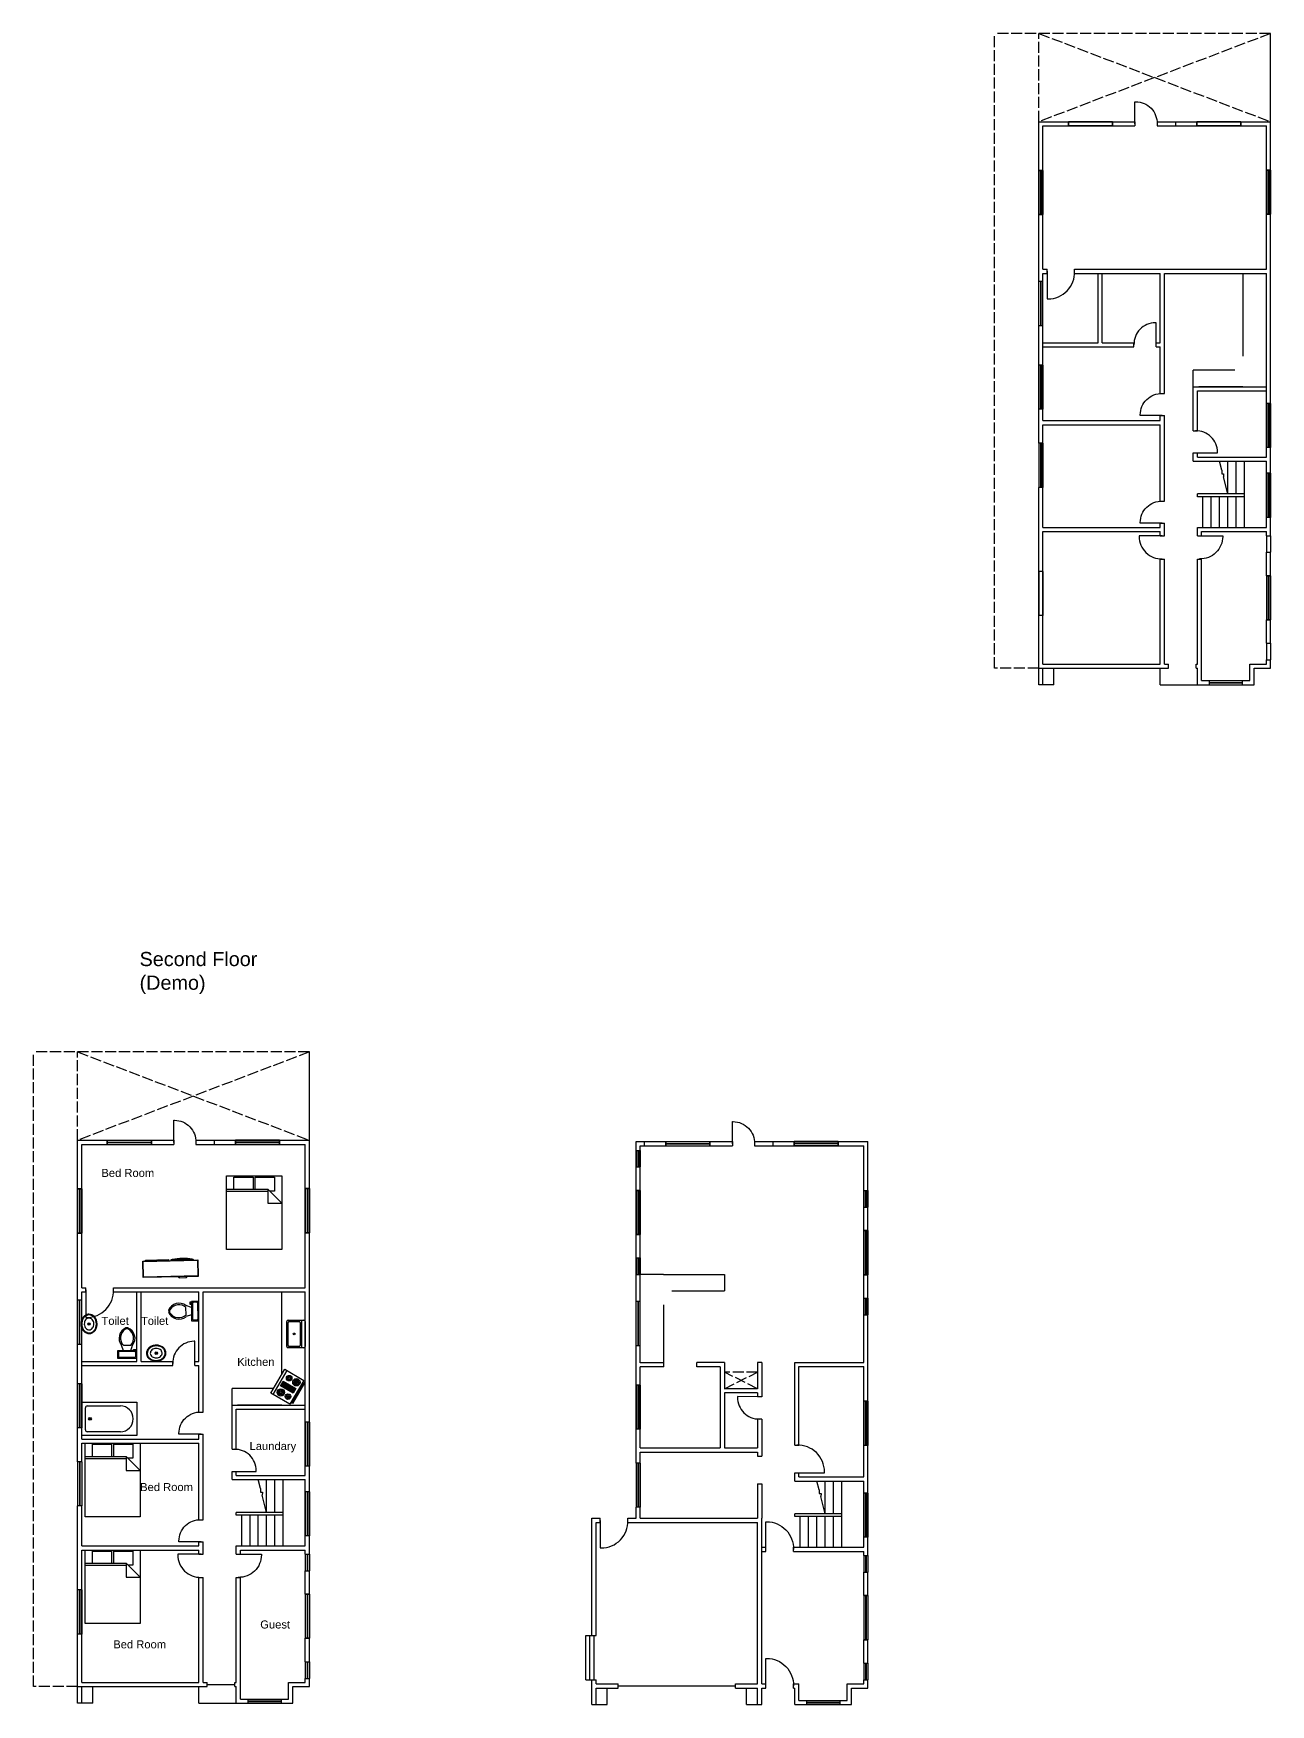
# Model space of a CAD drawing. Header units: inches. Extents: x 128 to 5112, y 389 to 3373.
# Drawn here: x 1335 to 2680, y 454 to 2271 of the extents above; entities that cross this region are included whole.
import ezdxf

# ---------------------------------------------------------------- set-up
doc = ezdxf.new("R2010")
doc.units = ezdxf.units.IN
doc.linetypes.add('ACAD_ISO02W100', pattern=[15, 12, -3])
for name, color, linetype in [('2d interior', 11, 'Continuous'), ('2d stair', 104, 'Continuous'), ('3d wall', 2, 'Continuous'), ('3d window', 150, 'Continuous'), ('door', 10, 'Continuous'), ('wall', 7, 'Continuous'), ('window', 200, 'Continuous')]:
    doc.layers.add(name, color=color, linetype=linetype)
doc.styles.get("Standard").update_dxf_attribs({"font": 'arial.ttf'})

# ---------------------------------------------------------------- blocks, each defined once
blk = doc.blocks.new('Toilet - top')
for p, q in [((-10, -8.5), (-8, -8.5)), ((-10, -9.5), (-10, -8.5)), ((-7, -9.5), (-10, -9.5)), ((-8, -8.5), (-8, -8)), ((-7, -8), (-7, -9.5)), ((-4, -8), (-6, -14)), ((4, -14), (-4, -14)), ((4, -8), (6, -14)), ((9.5, -6), (9.5, -2))]:
    blk.add_line(p, q)
blk.add_lwpolyline([(10.5, -8), (10.5, 0), (-10.5, 0), (-10.5, -8)], close=True)
for points in [[(-9.5, -2), (-9.5, -6)], [(8.5, -1), (-8.5, -1)], [(-8.5, -7), (8.5, -7)]]:
    blk.add_lwpolyline(points)
for centre, radius, start, end in [((-8.6, -1.9), 0.884, 81.8699, 188.1301), ((-8.6, -6.1), 0.884, 171.8699, 278.1301), ((3.5, -21.6), 12.2, 141.4691, 247.9714), ((4.2, -21.8), 11.3, 136.3677, 238.9468), ((-3.5, -21.6), 12.2, 292.0284, 38.5307), ((-4.2, -21.8), 11.3, 301.053, 43.6321), ((8.6, -1.9), 0.884, 351.8699, 98.1301), ((8.6, -6.1), 0.884, 261.8699, 8.1301), ((0, -27.9), 4, 245.7318, 294.2682), ((0, -29), 4, 254.8605, 285.1395)]:
    blk.add_arc(centre, radius, start, end)
blk = doc.blocks.new('*U33')
at = {"layer": 'door'}
blk.add_lwpolyline([(0, 0), (0, 24), (0.8, 24, -0.424176), (24, 0, 1.034483)], format="xyb", dxfattribs=at)
blk = doc.blocks.new('*U34')
at = {"layer": 'door'}
blk.add_lwpolyline([(0, 0), (0, 24), (0.8, 24, -0.424176), (24, 0, 1.034483)], format="xyb", dxfattribs=at)
blk = doc.blocks.new('*U35')
at = {"layer": 'door'}
blk.add_lwpolyline([(0, 0), (0, 25.2), (-0.8, 25.2, 0.424176), (-25.2, 0, -1.034483)], format="xyb", dxfattribs=at)
blk = doc.blocks.new('*U36')
at = {"layer": 'door'}
blk.add_lwpolyline([(0, 0), (0, 24), (0.8, 24, -0.424176), (24, 0, 1.034483)], format="xyb", dxfattribs=at)
blk = doc.blocks.new('d door')
at = {"layer": 'door'}
blk.add_lwpolyline([(0, 0), (0, 30), (1, 30, -0.424176), (30, 0, 1.034483)], format="xyb", dxfattribs=at)
blk = doc.blocks.new('*U32')
at = {"layer": 'door'}
blk.add_lwpolyline([(0, 0), (0.4, 24), (1.2, 24, -0.424176), (24, -0.4, 1.034483)], format="xyb", dxfattribs=at)
blk = doc.blocks.new('*U37')
at = {"layer": 'door'}
blk.add_lwpolyline([(0, 0), (0, 24), (-0.8, 24, 0.424176), (-24, 0, -1.034483)], format="xyb", dxfattribs=at)
blk = doc.blocks.new('*U38')
at = {"layer": 'door'}
blk.add_lwpolyline([(0, 0), (0, 30), (-1, 30, 0.424176), (-30, 0, -1.034483)], format="xyb", dxfattribs=at)
blk = doc.blocks.new('Bath Tub - 26 x 60 in.')
for p, q in [((8, -18), (10, -18)), ((9, -17), (9, -19))]:
    blk.add_line(p, q)
blk.add_lwpolyline([(0, -36), (0, 0), (60, 0), (60, -36)], close=True)
for points in [[(4, -30), (4, -6)], [(6, -4), (42, -4)], [(42, -32), (6, -32)]]:
    blk.add_lwpolyline(points)
for radius in [1.5, 1]:
    blk.add_circle((9, -18), radius)
for centre, radius, start, end in [((5.75, -5.75), 1.77, 81.8699, 188.1301), ((42, -18), 14, 270, 90), ((5.75, -30.25), 1.77, 171.8699, 278.1301)]:
    blk.add_arc(centre, radius, start, end)
blk = doc.blocks.new('Sink - Oval top')
for p, q in [((-1, 0), (1, 0)), ((0, 1), (0, -1))]:
    blk.add_line(p, q)
at = {"linetype": 'Continuous'}
for points in [[(-12.2, 0.4, 0.117634), (-11.5, -3.4, 0.104469), (-8.9, -6.8, 0.090016), (-5.1, -9.1, 0.08192), (-0.3, -10, 0.08192), (4.5, -9.4, 0.090016), (8.4, -7.4, 0.104469), (11.2, -4.1, 0.117634), (12.2, -0.4, 0.117634), (11.5, 3.4, 0.104469), (8.9, 6.8, 0.090016), (5.1, 9.1, 0.08192), (0.3, 10, 0.08192), (-4.5, 9.4, 0.090016), (-8.4, 7.4, 0.104469), (-11.2, 4.1, 0.117634)], [(-11.3, 0.2, 0.118622), (-10.5, -3.3, 0.104678), (-8.1, -6.4, 0.089562), (-4.5, -8.4, 0.081185), (-0.1, -9.2, 0.081185), (4.3, -8.5, 0.089562), (7.9, -6.6, 0.104678), (10.4, -3.5, 0.118622), (11.3, -0.2, 0.118622), (10.5, 3.3, 0.104678), (8.1, 6.4, 0.089562), (4.5, 8.4, 0.081185), (0.1, 9.2, 0.081185), (-4.3, 8.5, 0.089562), (-7.9, 6.6, 0.104678), (-10.4, 3.5, 0.118622)], [(-7.4, 0.1, 0.118283), (-6.9, -2.2, 0.104607), (-5.3, -4.2, 0.089718), (-3, -5.5, 0.081436), (-0.1, -6, 0.081436), (2.8, -5.6, 0.089718), (5.2, -4.3, 0.104607), (6.9, -2.3, 0.118283), (7.4, -0.1, 0.118283), (6.9, 2.2, 0.104607), (5.3, 4.2, 0.089718), (3, 5.5, 0.081436), (0.1, 6, 0.081436), (-2.8, 5.6, 0.089718), (-5.2, 4.3, 0.104607), (-6.9, 2.3, 0.118283)]]:
    blk.add_lwpolyline(points, format="xyb", close=True, dxfattribs=at)
for radius in [1.5, 1]:
    blk.add_circle((0, 0), radius)
blk = doc.blocks.new('Bed - Queen')
at = {"linetype": 'Continuous'}
for p, q in [((0, -80.00003), (0, 0)), ((0, 0), (59.99999, 0)), ((59.99999, 0), (59.99999, -80.00003)), ((0, -14.4), (44.8, -14.4)), ((44.8, -16.8), (0, -16.8)), ((7.99999, -1.2), (28.79998, -1.2)), ((7.99999, -14.4), (7.99999, -1.2)), ((28.79998, -1.2), (28.79998, -14.4)), ((31.19999, -1.2), (51.99999, -1.2)), ((31.19999, -14.4), (31.19999, -1.2)), ((59.99999, -29.6), (44.8, -14.4)), ((44.8, -14.4), (44.8, -29.6)), ((51.99999, -16.4), (46.79936, -16.4)), ((51.99999, -1.2), (51.99999, -16.4)), ((44.8, -29.6), (59.99999, -29.6)), ((59.99999, -80.00003), (0, -80.00003))]:
    blk.add_line(p, q, dxfattribs=at)
blk = doc.blocks.new('Entertainment Center')
at = {"linetype": 'Continuous'}
for p, q in [((-4, 0), (-5, -1)), ((4, 0), (-4, 0)), ((5, -1), (4, 0)), ((-17, -19), (-17, -1)), ((-17, -1), (43, -1)), ((-16.5, -18.5), (-16.5, -1.5)), ((-16.5, -1.5), (42.5, -1.5)), ((42.5, -1.5), (42.5, -18.5)), ((43, -1), (43, -19)), ((43, -19), (-17, -19)), ((42.5, -18.5), (-16.5, -18.5)), ((-12, -20), (-12, -19)), ((12, -20), (-12, -20)), ((12, -19), (12, -20)), ((15, -20), (15, -19)), ((27, -20), (15, -20)), ((27, -19), (27, -20)), ((28, -20), (28, -19)), ((40, -20), (28, -20)), ((40, -19), (40, -20))]:
    blk.add_line(p, q, dxfattribs=at)
blk.add_arc((0, 40), 61, 259.6111, 280.3889, dxfattribs=at)
blk = doc.blocks.new('Range-Oven - 30 in top')
for p, q in [((0, -3), (30, -3)), ((12, -6), (18, -6)), ((13, -20), (13, -6)), ((14, -6), (14, -20)), ((15, -20), (15, -6)), ((16, -6), (16, -20)), ((17, -20), (17, -6)), ((6, -24), (6, -25)), ((8, -25), (8, -24)), ((18, -20), (12, -20)), ((22, -25), (22, -24)), ((24, -24), (24, -25))]:
    blk.add_line(p, q)
for points in [[(0, -24), (0, 0), (30, 0), (30, -24)], [(12, -21), (12, -5), (18, -5), (18, -21)], [(2, -26), (2, -25), (28, -25), (28, -26)]]:
    blk.add_lwpolyline(points, close=True)
for centre, radius in [((6, -9), 4), ((6, -9), 3), ((6, -18), 3), ((6, -9), 2), ((6, -18), 2), ((6, -9), 1), ((6, -18), 1), ((24, -18), 4), ((24, -9), 3), ((24, -18), 3), ((24, -9), 2), ((24, -18), 2), ((24, -9), 1), ((24, -18), 1)]:
    blk.add_circle(centre, radius)
blk = doc.blocks.new('Sink-single - 30 in top')
blk.add_line((-15, -3.999996), (15, -3.999996))
for points in [[(-13.5, 0), (13.5, 0)], [(-15, -18.499996), (-15, -1.5)], [(-13.5, -17.499996), (-13.5, -6.499996)], [(-12.5, -5.499996), (12.5, -5.499996)], [(13.5, -6.499996), (13.5, -17.499996)], [(15, -1.5), (15, -18.499996)], [(13.5, -19.999996), (-13.5, -19.999996)], [(12.5, -18.499996), (-12.5, -18.499996)]]:
    blk.add_lwpolyline(points)
for radius in [1, 0.5]:
    blk.add_circle((0, -11.999996), radius)
for centre, radius, start, end in [((-13.5, -1.5), 1.5, 90, 180), ((-12.5, -6.499996), 1, 90, 180), ((-12.5, -17.499996), 1, 180, 270), ((12.5, -6.499996), 1, 0, 90), ((12.5, -17.499996), 1, 270, 0), ((13.5, -1.5), 1.5, 0, 90), ((-13.5, -18.499996), 1.5, 180, 270), ((13.5, -18.499996), 1.5, 270, 0)]:
    blk.add_arc(centre, radius, start, end)

msp = doc.modelspace()

# ---------------------------------------------------------------- linework, layer by layer
at = {"layer": '2d stair'}
for p, q in [((2626.7, 1795.9), (2624.3, 1805.5)), ((2633.3, 1769.9), (2633.3, 1805.5)), ((2642.3, 1769.9), (2642.3, 1805.5)), ((2651.3, 1769.9), (2651.3, 1805.5)), ((2626.7, 1795.9), (2626.8, 1791.8)), ((2626.8, 1791.8), (2628.8, 1791.8)), ((2628.8, 1791.8), (2628.6, 1788.6)), ((2633.3, 1769.9), (2628.6, 1788.6)), ((2651.3, 1769.9), (2600.3, 1769.9)), ((2600.3, 1766.9), (2600.3, 1769.9)), ((2651.3, 1766.9), (2600.3, 1766.9)), ((2606.3, 1733.5), (2606.3, 1766.9)), ((2615.3, 1733.5), (2615.3, 1766.9)), ((2624.3, 1733.5), (2624.3, 1766.9)), ((2633.3, 1733.5), (2633.3, 1766.9)), ((2642.3, 1733.5), (2642.3, 1766.9)), ((2651.3, 1766.9), (2651.3, 1769.9)), ((2651.3, 1733.5), (2651.3, 1766.9)), ((1581.6, 688.6), (1579.2, 698.3)), ((1588.2, 662.6), (1588.2, 698.3)), ((1597.2, 662.6), (1597.2, 698.3)), ((1606.2, 662.6), (1606.2, 698.3)), ((2189, 687.1), (2186.5, 696.8)), ((2195.5, 661.1), (2195.5, 696.8)), ((2204.5, 661.1), (2204.5, 696.8)), ((2213.5, 661.1), (2213.5, 696.8)), ((1581.6, 688.6), (1581.6, 684.6)), ((1581.6, 684.6), (1583.7, 684.6)), ((1583.7, 684.6), (1583.4, 681.4)), ((1588.2, 662.6), (1583.4, 681.4)), ((2189, 687.1), (2189, 683.1)), ((2189, 683.1), (2191, 683.1)), ((2191, 683.1), (2190.8, 679.9)), ((2195.5, 661.1), (2190.8, 679.9)), ((1606.2, 662.6), (1555.2, 662.6)), ((1555.2, 659.6), (1555.2, 662.6)), ((1606.2, 659.6), (1555.2, 659.6)), ((1561.2, 626.3), (1561.2, 659.6)), ((1570.2, 626.3), (1570.2, 659.6)), ((1579.2, 626.3), (1579.2, 659.6)), ((1588.2, 626.3), (1588.2, 659.6)), ((1597.2, 626.3), (1597.2, 659.6)), ((1606.2, 659.6), (1606.2, 662.6)), ((1606.2, 626.3), (1606.2, 659.6)), ((2213.5, 661.1), (2162.5, 661.1)), ((2162.5, 658.1), (2162.5, 661.1)), ((2213.5, 658.1), (2162.5, 658.1)), ((2168.5, 624.8), (2168.5, 658.1)), ((2177.5, 624.8), (2177.5, 658.1)), ((2186.5, 624.8), (2186.5, 658.1)), ((2195.5, 624.8), (2195.5, 658.1)), ((2204.5, 624.8), (2204.5, 658.1)), ((2213.5, 658.1), (2213.5, 661.1)), ((2213.5, 624.8), (2213.5, 658.1))]:
    msp.add_line(p, q, dxfattribs=at)
at = {"layer": '3d wall', "extrusion": (-1, 7.43051e-16, 0), "elevation": -2432.3}
msp.add_lwpolyline([(-1777, 0), (-1825, 0), (-1825, 0), (-1777, 0)], close=True, dxfattribs=at)
at = {"layer": '3d window'}
for p, q in [((2460.1, 2170, 24), (2460.1, 2174.5, 24)), ((2460.1, 2174.5, 24), (2460.1, 2170, 24)), ((2460.1, 2174.5, 24), (2508.1, 2174.5, 24)), ((2460.1, 2170, 24), (2460.1, 2174.5, 24)), ((2460.1, 2170, 24), (2460.1, 2174.5, 24)), ((2460.1, 2170, 24), (2460.1, 2174.5, 24)), ((2460.1, 2174.5, 24), (2460.1, 2170, 24)), ((2508.1, 2174.5, 24), (2460.1, 2174.5, 24)), ((2460.1, 2170, 24), (2508.1, 2170, 24)), ((2508.1, 2170, 24), (2460.1, 2170, 24)), ((2508.1, 2170, 24), (2508.1, 2174.5, 24)), ((2508.1, 2170, 24), (2508.1, 2174.5, 24)), ((2508.1, 2170, 24), (2508.1, 2174.5, 24)), ((2508.1, 2174.5, 24), (2508.1, 2170, 24)), ((2508.1, 2170, 24), (2508.1, 2174.5, 24)), ((2508.1, 2174.5, 24), (2508.1, 2170, 24)), ((2599.6, 2170, 24), (2599.6, 2174.5, 24)), ((2599.6, 2170, 24), (2599.6, 2174.5, 24)), ((2599.6, 2170, 24), (2599.6, 2174.5, 24)), ((2599.6, 2174.5, 24), (2599.6, 2170, 24)), ((2647.6, 2174.5, 24), (2599.6, 2174.5, 24)), ((2647.6, 2170, 24), (2599.6, 2170, 24)), ((2647.6, 2170, 24), (2647.6, 2174.5, 24)), ((2647.6, 2174.5, 24), (2647.6, 2170, 24)), ((2432.3, 1685.6, 24), (2427.8, 1685.6, 24)), ((2427.8, 1685.6, 24), (2427.8, 1637.6, 24)), ((2432.3, 1685.6, 24), (2432.3, 1637.6, 24)), ((2432.3, 1637.6, 24), (2427.8, 1637.6, 24))]:
    msp.add_line(p, q, dxfattribs=at)
at = {"layer": 'door'}
for p, q in [((1935.3, 480.8), (1935.3, 528.8)), ((1935.3, 528.8), (1944.3, 528.8)), ((1939.8, 480.8), (1939.8, 528.8)), ((1944.3, 480.8), (1944.3, 528.8)), ((1935.3, 480.8), (1944.3, 480.8))]:
    msp.add_line(p, q, dxfattribs=at)
at = {"layer": 'wall', "linetype": 'ACAD_ISO02W100'}
for p, q in [((2379.8, 1580.5), (2379.8, 2270.5)), ((2679.8, 2270.5), (2379.8, 2270.5)), ((2427.8, 2174.5), (2427.8, 2270.5)), ((2427.8, 2270.5), (2679.8, 2174.5)), ((2679.8, 2270.5), (2427.8, 2174.5)), ((2427.8, 1580.5), (2379.8, 1580.5)), ((1334.7, 473.3), (1334.7, 1163.3)), ((1634.7, 1163.3), (1334.7, 1163.3)), ((1382.7, 1067.3), (1382.7, 1163.3)), ((1382.7, 1163.3), (1634.7, 1067.3)), ((1634.7, 1163.3), (1382.7, 1067.3)), ((2122, 815.2), (2086, 815.1)), ((2086, 797.1), (2122, 815.2)), ((2122.1, 797.2), (2086, 815.1)), ((1382.7, 473.3), (1334.7, 473.3))]:
    msp.add_line(p, q, dxfattribs=at)
at = {"layer": 'wall'}
for p, q in [((2679.8, 2174.5), (2679.8, 2270.5)), ((2427.8, 1825), (2427.8, 2174.5)), ((2427.8, 2174.5), (2532.4, 2174.5)), ((2432.3, 2014.2), (2432.3, 2170)), ((2432.3, 2170), (2508.1, 2170)), ((2508.1, 2170), (2532.4, 2170)), ((2532.4, 2174.5), (2532.4, 2170)), ((2556.4, 2174.5), (2679.8, 2174.5)), ((2556.4, 2174.5), (2556.4, 2170)), ((2556.4, 2170), (2675.3, 2170)), ((2576.3, 2174.5), (2576.3, 2170)), ((2675.3, 2014.2), (2675.3, 2170)), ((2679.8, 1724.5), (2679.8, 2174.5)), ((2427.8, 2121.6), (2427.8, 2147.1)), ((2432.3, 2121.6), (2432.3, 2147.1)), ((2675.3, 2077.8), (2675.3, 2103.3)), ((2679.8, 2077.8), (2679.8, 2103.3)), ((2427.8, 2048.1), (2427.8, 2073.6)), ((2432.3, 2048.1), (2432.3, 2073.6)), ((2675.3, 2014.2), (2675.3, 2029.8)), ((2679.8, 2004.3), (2679.8, 2029.8)), ((2432.3, 2014.2), (2436.8, 2014.2)), ((2432.3, 1909.9), (2432.3, 2009.7)), ((2432.3, 2009.7), (2436.8, 2009.7)), ((2436.8, 2009.7), (2436.8, 2014.2)), ((2466.8, 2009.7), (2466.8, 2014.2)), ((2466.8, 2014.2), (2675.3, 2014.2)), ((2466.8, 2009.7), (2559.8, 2009.7)), ((2492.3, 1934.2), (2492.3, 2009.7)), ((2496.8, 1934.2), (2496.8, 2009.7)), ((2559.8, 1934.2), (2559.8, 2009.7)), ((2564.3, 1879.1), (2564.3, 2009.7)), ((2564.3, 2009.7), (2675.3, 2009.7)), ((2649.5, 2009.7), (2649.5, 1919.6)), ((2675.3, 1934.5), (2675.3, 2009.7)), ((2675.3, 2004.3), (2675.3, 2009.7)), ((2675.3, 1810), (2675.3, 1986.3)), ((2432.3, 1934.2), (2492.3, 1934.2)), ((2432.3, 1849.7), (2432.3, 1929.7)), ((2432.3, 1929.7), (2531.3, 1929.7)), ((2496.8, 1934.2), (2531.3, 1934.2)), ((2531.3, 1929.7), (2531.3, 1934.2)), ((2555.3, 1929.7), (2555.3, 1934.2)), ((2555.3, 1934.2), (2559.8, 1934.2)), ((2555.3, 1929.7), (2559.8, 1929.7)), ((2559.8, 1879.1), (2559.8, 1929.7)), ((2595.8, 1838.5), (2595.8, 1904.5)), ((2601.8, 1904.5), (2595.8, 1904.5)), ((2640.8, 1904.5), (2601.8, 1904.5)), ((2559.8, 1879.1), (2564.3, 1879.1)), ((2595.8, 1886.5), (2675.3, 1886.5)), ((2600.3, 1882), (2675.3, 1882)), ((2600.3, 1838.5), (2600.3, 1882)), ((2649.8, 1886.5), (2601.8, 1886.5)), ((2649.8, 1886.5), (2675.3, 1886.6)), ((2432.3, 1849.7), (2432.3, 1861.9)), ((2559.8, 1849.7), (2559.8, 1855.1)), ((2559.8, 1855.1), (2564.3, 1855.1)), ((2564.3, 1762), (2564.3, 1855.1)), ((2432.3, 1849.7), (2559.8, 1849.7)), ((2432.3, 1825), (2432.3, 1845.2)), ((2432.3, 1841.5), (2432.3, 1845.2)), ((2432.3, 1845.2), (2559.8, 1845.2)), ((2559.8, 1762), (2559.8, 1845.2)), ((2595.8, 1838.5), (2600.3, 1838.5)), ((2595.8, 1805.5), (2595.8, 1814.5)), ((2595.8, 1814.5), (2600.3, 1814.5)), ((2595.8, 1805.5), (2675.3, 1805.5)), ((2600.3, 1810), (2600.3, 1814.5)), ((2600.3, 1810), (2675.3, 1810)), ((2675.3, 1733.5), (2675.3, 1805.5)), ((2427.8, 1580.5), (2427.8, 1777)), ((2432.3, 1733.5), (2432.3, 1777)), ((2559.8, 1762), (2564.3, 1762)), ((2432.3, 1733.5), (2559.8, 1733.5)), ((2432.3, 1585), (2432.3, 1729)), ((2432.3, 1729), (2559.8, 1729)), ((2559.8, 1733.5), (2559.8, 1738)), ((2559.8, 1738), (2564.3, 1738)), ((2559.8, 1724.5), (2559.8, 1729)), ((2564.3, 1724.5), (2564.3, 1738)), ((2600.3, 1733.5), (2675.3, 1733.5)), ((2600.3, 1724.5), (2600.3, 1733.5)), ((2604.8, 1729), (2675.3, 1729)), ((2604.8, 1724.5), (2604.8, 1729)), ((2675.3, 1724.5), (2675.3, 1729)), ((2559.8, 1724.5), (2564.3, 1724.5)), ((2600.3, 1724.5), (2604.8, 1724.5)), ((2675.3, 1724.5, 24), (2679.8, 1724.5, 24)), ((2675.3, 1724.5, 24), (2679.8, 1724.5, 24)), ((2559.8, 1585), (2559.8, 1699)), ((2559.8, 1699), (2564.3, 1699)), ((2564.3, 1585), (2564.3, 1699)), ((2600.3, 1699), (2604.8, 1699)), ((2600.3, 1585), (2600.3, 1699)), ((2604.8, 1567), (2604.8, 1699.4)), ((2675.3, 1706.5, 24), (2679.8, 1706.5, 24)), ((2675.3, 1681), (2675.3, 1706.5)), ((2675.3, 1706.5, 24), (2679.8, 1706.5, 24)), ((2679.8, 1681), (2679.8, 1706.5)), ((2675.3, 1607.5), (2675.3, 1633)), ((2679.8, 1607.5), (2679.8, 1633)), ((2675.3, 1607.5, 24), (2679.8, 1607.5, 24)), ((2432.3, 1585), (2559.8, 1585)), ((2564.3, 1585), (2568.8, 1585)), ((2568.8, 1580.5, 24), (2568.8, 1585, 24)), ((2598.8, 1580.5, 24), (2598.8, 1585, 24)), ((2598.8, 1585), (2600.3, 1585)), ((2657.3, 1585), (2675.3, 1585)), ((2657.3, 1567), (2657.3, 1585)), ((2675.3, 1585), (2675.3, 1589.5)), ((2675.3, 1589.5, 24), (2679.8, 1589.5, 24)), ((2679.8, 1580.5), (2679.8, 1589.5)), ((2427.8, 1580.5), (2564.3, 1580.5)), ((2427.8, 1562.5), (2427.8, 1580.5)), ((2444.3, 1562.5), (2427.8, 1562.5)), ((2432.3, 1562.5), (2432.3, 1580.5)), ((2444.3, 1562.5), (2444.3, 1580.5)), ((2559.8, 1562.5), (2559.8, 1580.5)), ((2559.8, 1562.5), (2564.3, 1562.5)), ((2564.3, 1580.5), (2568.8, 1580.5)), ((2564.3, 1562.5), (2613.1, 1562.5)), ((2598.8, 1580.5), (2600.3, 1580.5)), ((2600.3, 1562.5), (2600.3, 1580.5)), ((2604.8, 1567), (2613.1, 1567)), ((2649.1, 1567), (2657.3, 1567)), ((2649.1, 1562.5), (2661.8, 1562.5)), ((2661.8, 1580.5), (2679.8, 1580.5)), ((2661.8, 1562.5), (2661.8, 1580.5)), ((1634.7, 1067.3), (1634.7, 1163.3)), ((1382.7, 717.8), (1382.7, 1067.3)), ((1382.7, 1067.3), (1487.3, 1067.3)), ((1387.2, 1062.8), (1462.9, 1062.8)), ((1387.2, 906.9), (1387.2, 1062.8)), ((1462.9, 1062.8), (1487.3, 1062.8)), ((1487.3, 1067.3), (1487.3, 1062.8)), ((1511.3, 1067.3), (1634.7, 1067.3)), ((1511.3, 1067.3), (1511.3, 1062.8)), ((1511.3, 1062.8), (1630.2, 1062.8)), ((1531.2, 1067.3), (1531.2, 1062.8)), ((1630.2, 906.9), (1630.2, 1062.8)), ((1634.7, 617.3), (1634.7, 1067.3)), ((1990, 716.3), (1990, 1065.8)), ((1990, 1065.8), (2094.6, 1065.8)), ((1990, 1056.3), (1994.5, 1056.3)), ((1990, 1056.3), (1994.5, 1056.3)), ((1994.5, 825.3), (1994.5, 1061.3)), ((1994.5, 1061.3), (2070.3, 1061.3)), ((1999, 1061.3), (1999, 1065.8)), ((2070.3, 1061.3), (2094.6, 1061.3)), ((2094.6, 1065.8), (2094.6, 1061.3)), ((2118.6, 1065.8), (2242, 1065.8)), ((2118.6, 1065.8), (2118.6, 1061.3)), ((2118.6, 1061.3), (2237.5, 1061.3)), ((2138.5, 1065.8), (2138.5, 1061.3)), ((2237.5, 825.8), (2237.5, 1061.3)), ((2242, 615.8), (2242, 1065.8)), ((1382.7, 1014.3), (1382.7, 1039.8)), ((1387.2, 1014.3), (1387.2, 1039.8)), ((1990, 1038.3), (1994.5, 1038.3)), ((1990, 1012.8), (1990, 1038.3)), ((1990, 1038.3), (1994.5, 1038.3)), ((1994.5, 1012.8), (1994.5, 1038.3)), ((2237.5, 1012.6), (2242, 1012.6)), ((2237.5, 1012.6), (2242, 1012.6)), ((1630.2, 970.5), (1630.2, 996)), ((1634.7, 970.5), (1634.7, 996)), ((2237.5, 994.6), (2242, 994.6)), ((2237.5, 969.1), (2237.5, 994.6)), ((2237.5, 994.6), (2242, 994.6)), ((2242, 969.1), (2242, 994.6)), ((1382.7, 940.8), (1382.7, 966.3)), ((1387.2, 940.8), (1387.2, 966.3)), ((1990, 939.3), (1990, 964.8)), ((1994.5, 939.3), (1994.5, 964.8)), ((1990, 939.3), (1994.5, 939.3)), ((1630.2, 906.9), (1630.2, 922.5)), ((1634.7, 897), (1634.7, 922.5)), ((1990, 921.3), (1994.5, 921.3)), ((2019.7, 921.4), (1994.2, 921.3)), ((2019.7, 921.4), (2067.7, 921.4)), ((2067.7, 921.4), (2086, 921.4)), ((2086, 921.4), (2086, 903.4)), ((2237.5, 895.6), (2237.5, 921.1)), ((2242, 895.6), (2242, 921.1)), ((1387.2, 906.9), (1391.7, 906.9)), ((1387.2, 802.6), (1387.2, 902.4)), ((1387.2, 902.4), (1391.7, 902.4)), ((1391.7, 902.4), (1391.7, 906.9)), ((1421.7, 902.4), (1421.7, 906.9)), ((1421.7, 906.9), (1630.2, 906.9)), ((1421.7, 902.4), (1514.7, 902.4)), ((1447.2, 826.9), (1447.2, 902.4)), ((1451.7, 826.9), (1451.7, 902.4)), ((1514.7, 826.9), (1514.7, 902.4)), ((1519.2, 902.4), (1630.2, 902.4)), ((1519.2, 771.8), (1519.2, 902.4)), ((1604.4, 902.4), (1604.4, 812.3)), ((1630.2, 827.3), (1630.2, 902.4)), ((1630.2, 897), (1630.2, 902.4)), ((2028.8, 903.4), (2067.7, 903.4)), ((2067.7, 903.4), (2086, 903.4)), ((2237.5, 895.6), (2242, 895.6)), ((1630.2, 702.8), (1630.2, 879)), ((2020, 820.9), (2020, 888.3)), ((2237.5, 877.6), (2242, 877.6)), ((1387.2, 826.9), (1447.2, 826.9)), ((1387.2, 742.4), (1387.2, 822.4)), ((1387.2, 822.4), (1486.2, 822.4)), ((1451.7, 826.9), (1486.2, 826.9)), ((1486.2, 822.4), (1486.2, 826.9)), ((1510.2, 822.4), (1510.2, 826.9)), ((1510.2, 826.9), (1514.7, 826.9)), ((1510.2, 822.4), (1514.7, 822.4)), ((1514.7, 771.8), (1514.7, 822.4)), ((2020, 825.4), (1994.5, 825.3)), ((1994.5, 732.8), (1994.5, 820.9)), ((2020, 820.9), (1994.5, 820.9)), ((2086, 825.6), (2056, 825.5)), ((2056, 820.9), (2056, 825.5)), ((2081.5, 821), (2056, 821)), ((2081.5, 821), (2081.5, 732.8)), ((2086, 825.6), (2086, 797.1)), ((2126.5, 825.7), (2122, 825.7)), ((2122, 825.7), (2122, 825.7)), ((2122, 825.7), (2122, 797.2)), ((2126.5, 825.7), (2126.5, 788.2)), ((2162.5, 735.8), (2162.5, 825.8)), ((2162.5, 825.8), (2237.5, 825.8)), ((2162.5, 821.3), (2162.5, 821.3)), ((2167, 735.8), (2167, 821.3)), ((2167, 821.3), (2237.5, 821.3)), ((2237.5, 701.3), (2237.5, 821.3)), ((1550.7, 731.3), (1550.7, 797.3)), ((1556.7, 797.3), (1550.7, 797.3)), ((1595.7, 797.3), (1556.7, 797.3)), ((2122.1, 797.2), (2086, 797.1)), ((2122.1, 792.7), (2086, 792.6)), ((2086, 792.6), (2086, 732.8)), ((2122, 792.7), (2122, 788.2)), ((2126.5, 788.2), (2122, 788.2)), ((1514.7, 771.8), (1519.2, 771.8)), ((1550.7, 779.3), (1630.2, 779.3)), ((1555.2, 774.8), (1630.2, 774.8)), ((1555.2, 731.3), (1555.2, 774.8)), ((1604.7, 779.3), (1556.7, 779.3)), ((1604.7, 779.3), (1630.2, 779.3)), ((2126.5, 764.2), (2122, 764.2)), ((2122, 764.2), (2122, 732.8)), ((2126.5, 764.2), (2126.5, 723.8)), ((1387.2, 742.4), (1387.2, 754.6)), ((1514.7, 742.4), (1514.7, 747.8)), ((1514.7, 747.8), (1519.2, 747.8)), ((1519.2, 654.8), (1519.2, 747.8)), ((1387.2, 742.4), (1514.7, 742.4)), ((1387.2, 717.8), (1387.2, 737.9)), ((1387.2, 734.3), (1387.2, 737.9)), ((1387.2, 737.9), (1514.7, 737.9)), ((1514.7, 654.8), (1514.7, 737.9)), ((1550.7, 731.3), (1555.2, 731.3)), ((1994.5, 732.8), (2081.5, 732.8)), ((1994.5, 716.3), (1994.5, 728.3)), ((1994.5, 728.3), (2122, 728.3)), ((2086, 732.8), (2122, 732.8)), ((2122, 728.3), (2122, 723.8)), ((2122, 728.3), (2122, 723.8)), ((2162.5, 735.8), (2167, 735.8)), ((2122, 723.8), (2126.5, 723.8)), ((1550.7, 698.3), (1550.7, 707.3)), ((1550.7, 707.3), (1555.2, 707.3)), ((1550.7, 698.3), (1630.2, 698.3)), ((1555.2, 702.8), (1555.2, 707.3)), ((1555.2, 702.8), (1630.2, 702.8)), ((1630.2, 626.3), (1630.2, 698.3)), ((2122, 693.8), (2126.5, 693.8)), ((2122, 693.8), (2122, 656.3)), ((2122, 693.8), (2122, 656.3)), ((2126.5, 693.8), (2126.5, 656.3)), ((2162.5, 696.8), (2162.5, 705.8)), ((2162.5, 705.8), (2167, 705.8)), ((2162.5, 696.8), (2237.5, 696.8)), ((2167, 701.3), (2167, 705.8)), ((2167, 701.3), (2237.5, 701.3)), ((2237.5, 624.8), (2237.5, 696.8)), ((1382.7, 473.3), (1382.7, 669.8)), ((1387.2, 626.3), (1387.2, 669.8)), ((1514.7, 654.8), (1519.2, 654.8)), ((1942, 528.8), (1942, 656.3)), ((1942, 656.3), (1951, 656.3)), ((1951, 651.8), (1951, 656.3)), ((1981, 651.8), (1981, 656.3)), ((1981, 656.3), (1990, 656.3)), ((1990, 656.3), (1990, 668.3)), ((1994.5, 656.3), (1994.5, 668.3)), ((1994.5, 656.3), (2122, 656.3)), ((2126.5, 476.3), (2126.5, 656.3)), ((1946.5, 528.8), (1946.5, 651.8)), ((1946.5, 651.8), (1951, 651.8)), ((1981, 651.8), (2122, 651.8)), ((2122, 476.3), (2122, 651.8)), ((1387.2, 626.3), (1514.7, 626.3)), ((1387.2, 477.8), (1387.2, 621.8)), ((1387.2, 621.8), (1514.7, 621.8)), ((1514.7, 626.3), (1514.7, 630.8)), ((1514.7, 630.8), (1519.2, 630.8)), ((1514.7, 617.3), (1514.7, 621.8)), ((1519.2, 617.3), (1519.2, 630.8)), ((1555.2, 626.3), (1630.2, 626.3)), ((1555.2, 617.3), (1555.2, 626.3)), ((1559.7, 621.8), (1630.2, 621.8)), ((1559.7, 617.3), (1559.7, 621.8)), ((1630.2, 617.3), (1630.2, 621.8)), ((2126.5, 624.8), (2131, 624.8)), ((2126.5, 620.3), (2131, 620.3)), ((2131, 620.3), (2131, 624.8)), ((2161, 620.3), (2161, 624.8)), ((2161, 624.8), (2237.5, 624.8)), ((2161, 620.3), (2237.5, 620.3)), ((2237.5, 615.8), (2237.5, 620.3)), ((1514.7, 617.3), (1519.2, 617.3)), ((1555.2, 617.3), (1559.7, 617.3)), ((1630.2, 617.3), (1634.7, 617.3)), ((1630.2, 617.3), (1634.7, 617.3)), ((2237.5, 615.8), (2242, 615.8)), ((2237.5, 615.8), (2242, 615.8)), ((1514.7, 477.8), (1514.7, 591.8)), ((1514.7, 591.8), (1519.2, 591.8)), ((1519.2, 477.8), (1519.2, 591.8)), ((1555.2, 477.8), (1555.2, 591.8)), ((1555.2, 591.8), (1559.7, 591.8)), ((1559.7, 459.8), (1559.7, 592.1)), ((1630.2, 599.3), (1634.7, 599.3)), ((1630.2, 573.8), (1630.2, 599.3)), ((1630.2, 599.3), (1634.7, 599.3)), ((1634.7, 573.8), (1634.7, 599.3)), ((2237.5, 597.8), (2242, 597.8)), ((2237.5, 572.3), (2237.5, 597.8)), ((2237.5, 597.8), (2242, 597.8)), ((2242, 572.3), (2242, 597.8)), ((1942, 528.8), (1946.5, 528.8)), ((1630.2, 500.3), (1630.2, 525.8)), ((1634.7, 500.3), (1634.7, 525.8)), ((2237.5, 498.8), (2237.5, 524.3)), ((2242, 498.8), (2242, 524.3)), ((1630.2, 500.3), (1634.7, 500.3)), ((2237.5, 498.8), (2242, 498.8)), ((1382.7, 473.3), (1519.2, 473.3)), ((1382.7, 455.3), (1382.7, 473.3)), ((1387.2, 477.8), (1514.7, 477.8)), ((1387.2, 455.3), (1387.2, 473.3)), ((1399.2, 455.3), (1399.2, 473.3)), ((1514.7, 455.3), (1514.7, 473.3)), ((1519.2, 477.8), (1523.7, 477.8)), ((1519.2, 473.3), (1523.7, 473.3)), ((1523.7, 473.3), (1523.7, 477.8)), ((1523.7, 475.5), (1553.7, 475.5)), ((1553.7, 473.3), (1553.7, 477.8)), ((1553.7, 477.8), (1555.2, 477.8)), ((1553.7, 473.3), (1555.2, 473.3)), ((1555.2, 455.3), (1555.2, 473.3)), ((1612.2, 477.8), (1630.2, 477.8)), ((1612.2, 459.8), (1612.2, 477.8)), ((1616.7, 473.3), (1634.7, 473.3)), ((1616.7, 455.3), (1616.7, 473.3)), ((1630.2, 477.8), (1630.2, 482.3)), ((1630.2, 482.3), (1634.7, 482.3)), ((1634.7, 473.3), (1634.7, 482.3)), ((1942, 453.8), (1942, 480.8)), ((1942, 480.8), (1946.5, 480.8)), ((1946.5, 476.3), (1946.5, 480.8)), ((1946.5, 476.3), (1970.5, 476.3)), ((1970.5, 471.8), (1970.5, 476.3)), ((2098, 471.8), (2098, 476.3)), ((2098, 476.3), (2122, 476.3)), ((2126.5, 476.3), (2131, 476.3)), ((2131, 471.8), (2131, 476.3)), ((2161, 471.8), (2161, 476.3)), ((2161, 476.3), (2167, 476.3)), ((2167, 458.3), (2167, 476.3)), ((2219.5, 476.3), (2237.5, 476.3)), ((2219.5, 458.3), (2219.5, 476.3)), ((2237.5, 476.3), (2237.5, 480.8)), ((2237.5, 480.8), (2242, 480.8)), ((2242, 471.8), (2242, 480.8)), ((1399.2, 455.3), (1382.7, 455.3)), ((1514.7, 455.3), (1519.2, 455.3)), ((1519.2, 455.3), (1567.9, 455.3)), ((1559.7, 459.8), (1567.9, 459.8)), ((1603.9, 459.8), (1612.2, 459.8)), ((1603.9, 455.3), (1616.7, 455.3)), ((1946.5, 453.8), (1946.5, 471.8)), ((1946.5, 471.8), (1970.5, 471.8)), ((1958.5, 453.8), (1958.5, 471.8)), ((2098, 471.8), (2122, 471.8)), ((2110, 453.8), (2110, 471.8)), ((2122, 453.8), (2122, 471.8)), ((2126.5, 453.8), (2126.5, 471.8)), ((2126.5, 471.8), (2131, 471.8)), ((2161, 471.8), (2162.5, 471.8)), ((2162.5, 453.8), (2162.5, 471.8)), ((2167, 458.3), (2175.3, 458.3)), ((2211.3, 458.3), (2219.5, 458.3)), ((2224, 471.8), (2242, 471.8)), ((2224, 453.8), (2224, 471.8)), ((1942, 453.8), (1958.5, 453.8)), ((2110, 453.8), (2126.5, 453.8)), ((2162.5, 453.8), (2175.3, 453.8)), ((2211.3, 453.8), (2224, 453.8))]:
    msp.add_line(p, q, dxfattribs=at)
at = {"layer": 'window'}
for p, q in [((2427.8, 2121.6), (2432.3, 2121.6)), ((2432.3, 2121.6), (2427.8, 2121.6)), ((2427.8, 2121.6), (2427.8, 2073.6)), ((2429.8, 2121.6), (2429.8, 2073.6)), ((2430.3, 2121.6), (2430.3, 2073.6)), ((2432.3, 2121.6), (2432.3, 2073.6)), ((2675.3, 2122), (2679.8, 2122)), ((2679.8, 2122), (2675.3, 2122)), ((2675.3, 2122), (2675.3, 2074)), ((2677.3, 2122), (2677.3, 2074)), ((2677.8, 2122), (2677.8, 2074)), ((2679.8, 2122), (2679.8, 2074)), ((2427.8, 2073.6), (2432.3, 2073.6)), ((2427.8, 2073.6), (2432.3, 2073.6)), ((2427.8, 2073.6), (2432.3, 2073.6)), ((2432.3, 2073.6), (2427.8, 2073.6)), ((2675.3, 2074), (2679.8, 2074)), ((2675.3, 2074), (2679.8, 2074)), ((2675.3, 2074), (2679.8, 2074)), ((2679.8, 2074), (2675.3, 2074)), ((2432, 2000.7), (2427.5, 2000.7)), ((2427.5, 2000.7), (2427.5, 1952.7)), ((2429.5, 2000.7), (2429.5, 1952.7)), ((2430, 2000.7), (2430, 1952.7)), ((2432, 2000.7), (2432, 1952.7)), ((2432, 1952.7), (2427.5, 1952.7)), ((2432.3, 1909.9), (2427.8, 1909.9)), ((2427.8, 1909.9), (2427.8, 1861.9)), ((2429.8, 1909.9), (2429.8, 1861.9)), ((2430.3, 1909.9), (2430.3, 1861.9)), ((2432.3, 1909.9), (2432.3, 1861.9)), ((2432.3, 1861.9), (2427.8, 1861.9)), ((2679.8, 1868.2), (2675.3, 1868.2)), ((2675.3, 1868.2), (2675.3, 1820.2)), ((2677.3, 1868.2), (2677.3, 1820.2)), ((2677.8, 1868.2), (2677.8, 1820.2)), ((2679.8, 1868.2), (2679.8, 1820.2)), ((2432.3, 1825), (2427.8, 1825)), ((2427.8, 1825), (2427.8, 1777)), ((2429.8, 1825), (2429.8, 1777)), ((2430.3, 1825), (2430.3, 1777)), ((2432.3, 1825), (2432.3, 1777)), ((2679.8, 1820.2), (2675.3, 1820.2)), ((2679.8, 1792.4), (2675.3, 1792.4)), ((2675.3, 1792.4), (2675.3, 1744.4)), ((2677.3, 1792.4), (2677.3, 1744.4)), ((2677.8, 1792.4), (2677.8, 1744.4)), ((2679.8, 1792.4), (2679.8, 1744.4)), ((2432.3, 1777), (2427.8, 1777)), ((2679.8, 1744.4), (2675.3, 1744.4)), ((2675.3, 1724.5, 24), (2675.3, 1706.5, 24)), ((2679.8, 1724.5, 24), (2679.8, 1706.5, 24)), ((2675.3, 1681), (2679.8, 1681)), ((2679.8, 1681), (2675.3, 1681)), ((2675.3, 1681), (2675.3, 1633)), ((2677.3, 1681), (2677.3, 1633)), ((2677.8, 1681), (2677.8, 1633)), ((2679.8, 1681), (2679.8, 1633)), ((2675.3, 1633), (2679.8, 1633)), ((2675.3, 1633), (2679.8, 1633)), ((2675.3, 1633), (2679.8, 1633)), ((2679.8, 1633), (2675.3, 1633)), ((2675.3, 1607.5, 24), (2675.3, 1589.5, 24)), ((2679.8, 1607.5, 24), (2679.8, 1589.5, 24)), ((2613.1, 1567), (2613.1, 1562.5)), ((2613.1, 1567), (2649.1, 1567)), ((2613.1, 1565), (2649.1, 1565)), ((2613.1, 1564.5), (2649.1, 1564.5)), ((2613.1, 1562.5), (2649.1, 1562.5)), ((2649.1, 1567), (2649.1, 1562.5)), ((1414.9, 1062.8), (1414.9, 1067.3)), ((1414.9, 1067.3), (1414.9, 1062.8)), ((1414.9, 1067.3), (1462.9, 1067.3)), ((1414.9, 1065.3), (1462.9, 1065.3)), ((1414.9, 1064.8), (1462.9, 1064.8)), ((1414.9, 1062.8), (1462.9, 1062.8)), ((1462.9, 1062.8), (1462.9, 1067.3)), ((1462.9, 1062.8), (1462.9, 1067.3)), ((1462.9, 1062.8), (1462.9, 1067.3)), ((1462.9, 1067.3), (1462.9, 1062.8)), ((1554.4, 1062.8), (1554.4, 1067.3)), ((1554.4, 1062.8), (1554.4, 1067.3)), ((1554.4, 1062.8), (1554.4, 1067.3)), ((1554.4, 1067.3), (1554.4, 1062.8)), ((1602.4, 1067.3), (1554.4, 1067.3)), ((1602.4, 1065.3), (1554.4, 1065.3)), ((1602.4, 1064.8), (1554.4, 1064.8)), ((1602.4, 1062.8), (1554.4, 1062.8)), ((1602.4, 1062.8), (1602.4, 1067.3)), ((1602.4, 1067.3), (1602.4, 1062.8)), ((1990, 1056.3), (1990, 1038.3)), ((1992, 1056.3), (1992, 1038.3)), ((1992.5, 1056.3), (1992.5, 1038.3)), ((1994.5, 1056.3), (1994.5, 1038.3)), ((2022.3, 1061.3), (2022.3, 1065.8)), ((2022.3, 1065.8), (2022.3, 1061.3)), ((2022.3, 1065.8), (2070.3, 1065.8)), ((2022.3, 1063.8), (2070.3, 1063.8)), ((2022.3, 1063.3), (2070.3, 1063.3)), ((2022.3, 1061.3), (2070.3, 1061.3)), ((2070.3, 1061.3), (2070.3, 1065.8)), ((2070.3, 1061.3), (2070.3, 1065.8)), ((2070.3, 1061.3), (2070.3, 1065.8)), ((2070.3, 1065.8), (2070.3, 1061.3)), ((2161.8, 1061.3), (2161.8, 1065.8)), ((2161.8, 1061.3), (2161.8, 1065.8)), ((2161.8, 1061.3), (2161.8, 1065.8)), ((2161.8, 1065.8), (2161.8, 1061.3)), ((2209.8, 1065.8), (2161.8, 1065.8)), ((2209.8, 1063.8), (2161.8, 1063.8)), ((2209.8, 1063.3), (2161.8, 1063.3)), ((2209.8, 1061.3), (2161.8, 1061.3)), ((2209.8, 1061.3), (2209.8, 1065.8)), ((2209.8, 1065.8), (2209.8, 1061.3)), ((1382.7, 1014.3), (1387.2, 1014.3)), ((1387.2, 1014.3), (1382.7, 1014.3)), ((1382.7, 1014.3), (1382.7, 966.3)), ((1384.7, 1014.3), (1384.7, 966.3)), ((1385.2, 1014.3), (1385.2, 966.3)), ((1387.2, 1014.3), (1387.2, 966.3)), ((1630.2, 1014.8), (1634.7, 1014.8)), ((1634.7, 1014.8), (1630.2, 1014.8)), ((1630.2, 1014.8), (1630.2, 966.8)), ((1632.2, 1014.8), (1632.2, 966.8)), ((1632.7, 1014.8), (1632.7, 966.8)), ((1634.7, 1014.8), (1634.7, 966.8)), ((1990, 1012.8), (1994.5, 1012.8)), ((1994.5, 1012.8), (1990, 1012.8)), ((1990, 1012.8), (1990, 964.8)), ((1992, 1012.8), (1992, 964.8)), ((1992.5, 1012.8), (1992.5, 964.8)), ((1994.5, 1012.8), (1994.5, 964.8)), ((2237.5, 1012.6), (2237.5, 994.6)), ((2239.5, 1012.6), (2239.5, 994.6)), ((2240, 1012.6), (2240, 994.6)), ((2242, 1012.6), (2242, 994.6)), ((1382.7, 966.3), (1387.2, 966.3)), ((1382.7, 966.3), (1387.2, 966.3)), ((1382.7, 966.3), (1387.2, 966.3)), ((1387.2, 966.3), (1382.7, 966.3)), ((1630.2, 966.8), (1634.7, 966.8)), ((1630.2, 966.8), (1634.7, 966.8)), ((1630.2, 966.8), (1634.7, 966.8)), ((1634.7, 966.8), (1630.2, 966.8)), ((1990, 964.8), (1994.5, 964.8)), ((1990, 964.8), (1994.5, 964.8)), ((1990, 964.8), (1994.5, 964.8)), ((1994.5, 964.8), (1990, 964.8)), ((2237.5, 969.1), (2242, 969.1)), ((2242, 969.1), (2237.5, 969.1)), ((2237.5, 969.1), (2237.5, 921.1)), ((2239.5, 969.1), (2239.5, 921.1)), ((2240, 969.1), (2240, 921.1)), ((2242, 969.1), (2242, 921.1)), ((1990, 939.3), (1990, 921.3)), ((1992, 939.3), (1992, 921.3)), ((1992.5, 939.3), (1992.5, 921.3)), ((1994.5, 939.3), (1994.5, 921.3)), ((2237.5, 921.1), (2242, 921.1)), ((2237.5, 921.1), (2242, 921.1)), ((2237.5, 921.1), (2242, 921.1)), ((2242, 921.1), (2237.5, 921.1)), ((1386.9, 893.4), (1382.4, 893.4)), ((1382.4, 893.4), (1382.4, 845.4)), ((1384.4, 893.4), (1384.4, 845.4)), ((1384.9, 893.4), (1384.9, 845.4)), ((1386.9, 893.4), (1386.9, 845.4)), ((1994.2, 891.9), (1989.7, 891.9)), ((1989.7, 891.9), (1989.7, 843.9)), ((1991.7, 891.9), (1991.7, 843.9)), ((1992.2, 891.9), (1992.2, 843.9)), ((1994.2, 891.9), (1994.2, 843.9)), ((2237.5, 895.6), (2237.5, 877.6)), ((2239.5, 895.6), (2239.5, 877.6)), ((2240, 895.6), (2240, 877.6)), ((2242, 895.6), (2242, 877.6)), ((1386.9, 845.4), (1382.4, 845.4)), ((1994.2, 843.9), (1989.7, 843.9)), ((1387.2, 802.6), (1382.7, 802.6)), ((1382.7, 802.6), (1382.7, 754.6)), ((1384.7, 802.6), (1384.7, 754.6)), ((1385.2, 802.6), (1385.2, 754.6)), ((1387.2, 802.6), (1387.2, 754.6)), ((1994.5, 801.1), (1990, 801.1)), ((1990, 801.1), (1990, 753.1)), ((1992, 801.1), (1992, 753.1)), ((1992.5, 801.1), (1992.5, 753.1)), ((1994.5, 801.1), (1994.5, 753.1)), ((2242, 783.5), (2237.5, 783.5)), ((2237.5, 783.5), (2237.5, 735.5)), ((2239.5, 783.5), (2239.5, 735.5)), ((2240, 783.5), (2240, 735.5)), ((2242, 783.5), (2242, 735.5)), ((1387.2, 754.6), (1382.7, 754.6)), ((1634.7, 760.9), (1630.2, 760.9)), ((1630.2, 760.9), (1630.2, 712.9)), ((1632.2, 760.9), (1632.2, 712.9)), ((1632.7, 760.9), (1632.7, 712.9)), ((1634.7, 760.9), (1634.7, 712.9)), ((1994.5, 753.1), (1990, 753.1)), ((2242, 735.5), (2237.5, 735.5)), ((1387.2, 717.8), (1382.7, 717.8)), ((1382.7, 717.8), (1382.7, 669.8)), ((1384.7, 717.8), (1384.7, 669.8)), ((1385.2, 717.8), (1385.2, 669.8)), ((1387.2, 717.8), (1387.2, 669.8)), ((1634.7, 712.9), (1630.2, 712.9)), ((1994.5, 716.3), (1990, 716.3)), ((1990, 716.3), (1990, 668.3)), ((1992, 716.3), (1992, 668.3)), ((1992.5, 716.3), (1992.5, 668.3)), ((1994.5, 716.3), (1994.5, 668.3)), ((1634.7, 685.1), (1630.2, 685.1)), ((1630.2, 685.1), (1630.2, 637.1)), ((1632.2, 685.1), (1632.2, 637.1)), ((1632.7, 685.1), (1632.7, 637.1)), ((1634.7, 685.1), (1634.7, 637.1)), ((2242, 683.6), (2237.5, 683.6)), ((2237.5, 683.6), (2237.5, 635.6)), ((2239.5, 683.6), (2239.5, 635.6)), ((2240, 683.6), (2240, 635.6)), ((2242, 683.6), (2242, 635.6)), ((1387.2, 669.8), (1382.7, 669.8)), ((1994.5, 668.3), (1990, 668.3)), ((1634.7, 637.1), (1630.2, 637.1)), ((2242, 635.6), (2237.5, 635.6)), ((1630.2, 617.3), (1630.2, 599.3)), ((1632.2, 617.3), (1632.2, 599.3)), ((1632.7, 617.3), (1632.7, 599.3)), ((1634.7, 617.3), (1634.7, 599.3)), ((2237.5, 615.8), (2237.5, 597.8)), ((2239.5, 615.8), (2239.5, 597.8)), ((2240, 615.8), (2240, 597.8)), ((2242, 615.8), (2242, 597.8)), ((1387.2, 578.4), (1382.7, 578.4)), ((1382.7, 578.4), (1382.7, 530.4)), ((1384.7, 578.4), (1384.7, 530.4)), ((1385.2, 578.4), (1385.2, 530.4)), ((1387.2, 578.4), (1387.2, 530.4)), ((1630.2, 573.8), (1634.7, 573.8)), ((1634.7, 573.8), (1630.2, 573.8)), ((1630.2, 573.8), (1630.2, 525.8)), ((1632.2, 573.8), (1632.2, 525.8)), ((1632.7, 573.8), (1632.7, 525.8)), ((1634.7, 573.8), (1634.7, 525.8)), ((2237.5, 572.3), (2242, 572.3)), ((2242, 572.3), (2237.5, 572.3)), ((2237.5, 572.3), (2237.5, 524.3)), ((2239.5, 572.3), (2239.5, 524.3)), ((2240, 572.3), (2240, 524.3)), ((2242, 572.3), (2242, 524.3)), ((1387.2, 530.4), (1382.7, 530.4)), ((1630.2, 525.8), (1634.7, 525.8)), ((1630.2, 525.8), (1634.7, 525.8)), ((1630.2, 525.8), (1634.7, 525.8)), ((1634.7, 525.8), (1630.2, 525.8)), ((2237.5, 524.3), (2242, 524.3)), ((2237.5, 524.3), (2242, 524.3)), ((2237.5, 524.3), (2242, 524.3)), ((2242, 524.3), (2237.5, 524.3)), ((1630.2, 500.3), (1630.2, 482.3)), ((1632.2, 500.3), (1632.2, 482.3)), ((1632.7, 500.3), (1632.7, 482.3)), ((1634.7, 500.3), (1634.7, 482.3)), ((2237.5, 498.8), (2237.5, 480.8)), ((2239.5, 498.8), (2239.5, 480.8)), ((2240, 498.8), (2240, 480.8)), ((2242, 498.8), (2242, 480.8)), ((1970.5, 474), (2098, 474)), ((1567.9, 459.8), (1567.9, 455.3)), ((1567.9, 459.8), (1603.9, 459.8)), ((1567.9, 457.8), (1603.9, 457.8)), ((1567.9, 457.3), (1603.9, 457.3)), ((1567.9, 455.3), (1603.9, 455.3)), ((1603.9, 459.8), (1603.9, 455.3)), ((2175.3, 458.3), (2175.3, 453.8)), ((2175.3, 458.3), (2211.3, 458.3)), ((2175.3, 456.3), (2211.3, 456.3)), ((2175.3, 455.8), (2211.3, 455.8)), ((2211.3, 458.3), (2211.3, 453.8)), ((2175.3, 453.8), (2211.3, 453.8))]:
    msp.add_line(p, q, dxfattribs=at)

# ---------------------------------------------------------------- block references
at = {"layer": '2d interior'}
for name, p in [('Bed - Queen', (1544.7, 1028.5)), ('Bath Tub - 26 x 60 in.', (1387.2, 782.4)), ('Bed - Queen', (1390.9, 737.9)), ('Bed - Queen', (1390.9, 621.8))]:
    msp.add_blockref(name, p, dxfattribs=at)
for name, p, rotation in [('Entertainment Center', (1497, 917.9), 181.2817015603089), ('Toilet - top', (1514.6, 881.6), 270.3940701616646), ('Toilet - top', (1436.6, 830.4), 180.3940701616646), ('Sink-single - 30 in top', (1630.2, 856.7), 270), ('Range-Oven - 30 in top', (1592.9, 792.5), 59.66288642447083)]:
    msp.add_blockref(name, p, dxfattribs=dict(at, rotation=rotation))
at = {"layer": '2d interior', "xscale": 0.8659312197191005, "yscale": 0.8659312197191005, "zscale": 0.8659312197191005}
for p, rotation in [((1395.2, 867.6, -526.1), 92.79281618680676), ((1468.2, 835.8), 182.7928161868067)]:
    msp.add_blockref('Sink - Oval top', p, dxfattribs=dict(at, rotation=rotation))
at = {"layer": 'door'}
for name, p in [('*U33', (2532.4, 2172.3)), ('*U33', (1487.3, 1065)), ('*U33', (2094.6, 1063.5)), ('d door', (2131, 622.5)), ('d door', (2131, 474))]:
    msp.add_blockref(name, p, dxfattribs=at)
at = {"layer": 'door', "rotation": 180}
for p in [(2436.8, 2011.9), (1391.7, 904.6)]:
    msp.add_blockref('*U38', p, dxfattribs=at)
at = {"layer": 'door', "xscale": -1}
for name, p, rotation in [('*U32', (2124.3, 788.2), 88.09031749224141), ('d door', (2164.8, 705.8), 270), ('d door', (1951, 654), 180)]:
    msp.add_blockref(name, p, dxfattribs=dict(at, rotation=rotation))
at = {"layer": 'wall'}
for p in [(2555.3, 1931.9), (1510.2, 824.7)]:
    msp.add_blockref('*U37', p, dxfattribs=at)
for name, p, rotation in [('*U34', (2562.1, 1855.1), 90), ('*U34', (2562.1, 1738), 90), ('*U35', (2562.1, 1724.5), 90), ('*U35', (2562.1, 1724.5), 90.00000000000001), ('*U34', (1516.9, 747.8), 90), ('*U34', (1516.9, 630.8), 90), ('*U35', (1516.9, 617.3), 90), ('*U35', (1516.9, 617.3), 90.00000000000001)]:
    msp.add_blockref(name, p, dxfattribs=dict(at, rotation=rotation))
at = {"layer": 'wall', "xscale": -1, "rotation": 270}
for name, p in [('*U36', (2598.1, 1814.5)), ('*U35', (2602.6, 1724.5)), ('*U36', (1552.9, 707.3)), ('*U35', (1557.4, 617.3))]:
    msp.add_blockref(name, p, dxfattribs=at)
at = {"layer": 'wall', "extrusion": (4.44089e-16, 0, -1), "xscale": -1, "rotation": 270}
for p in [(-2562.1, 1724.5), (-1516.9, 617.3)]:
    msp.add_blockref('*U35', p, dxfattribs=at)

# ---------------------------------------------------------------- texts
at = {"layer": '2d interior'}
for s, p in [('Bed Room', (1408.6, 1027.4)), ('Toilet', (1408.7, 866.6)), ('Toilet', (1451.6, 866.6)), ('Kitchen', (1556.3, 822)), ('Laundary', (1569.7, 730.5)), ('Bed Room', (1450.7, 685.9)), ('Guest', (1581.3, 536.5)), ('Bed Room', (1421.5, 514.9))]:
    msp.add_text(s, height=8.7, dxfattribs=at).set_placement(p)
at = {"layer": 'wall', "insert": (1450.1, 1272, -331.6), "char_height": 15.411, "width": 161.032, "attachment_point": 1}
msp.add_mtext('Second Floor \\P(Demo)', dxfattribs=at)

doc.saveas('drawing.dxf')
